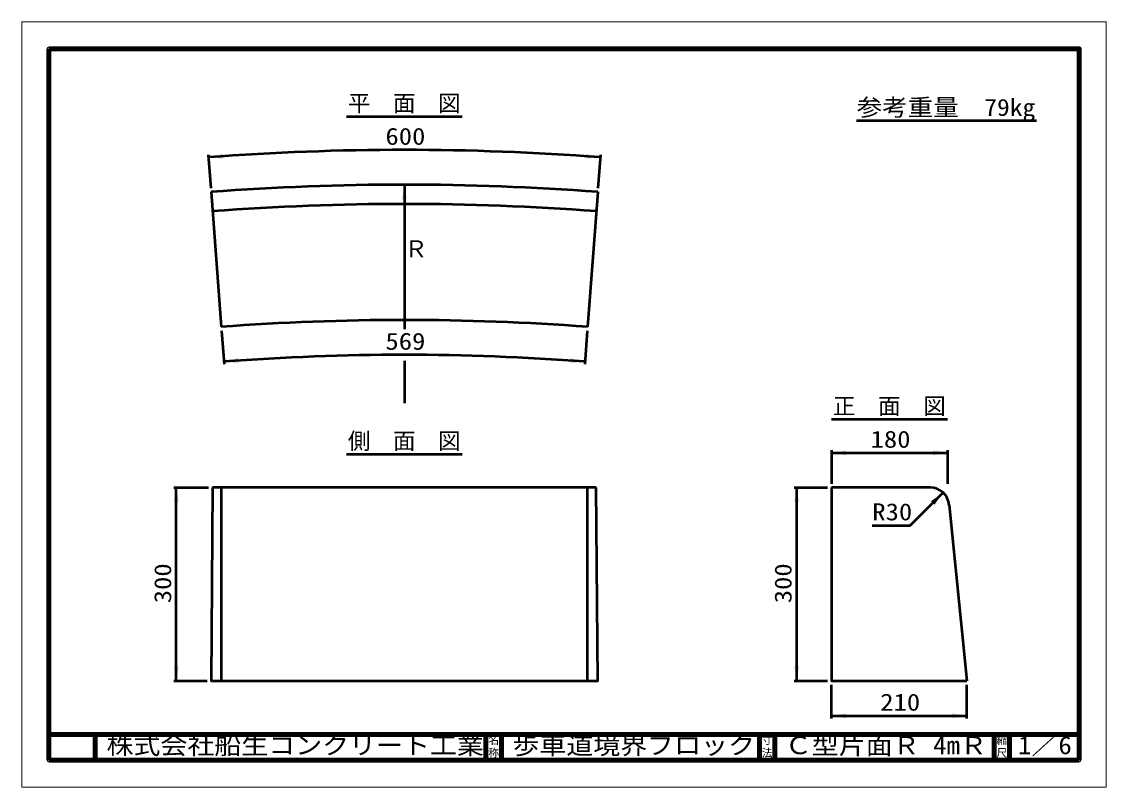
# Model space of a CAD drawing. Units: millimetres, scale not verified, with parts at other scales. Extents: x -2102 to 2102, y -1485 to 1485.
import ezdxf
from ezdxf.enums import TextEntityAlignment as Align

# ---------------------------------------------------------------- set-up
doc = ezdxf.new("R2010")
doc.units = ezdxf.units.MM
doc.header["$LTSCALE"] = 5
doc.layers.add('0-0_V-nasSTD', color=7, linetype='Continuous', lineweight=50)
doc.layers.add('0-1_0', color=7, linetype='Continuous', lineweight=50)
doc.styles.add('ＭＳ ゴシック', font='')
doc.styles.get('ＭＳ ゴシック').set_extended_font_data('MS Gothic')

msp = doc.modelspace()

# ---------------------------------------------------------------- linework, layer by layer
at = {"layer": '0-0_V-nasSTD', "lineweight": 100}
for p, q in [((-1997.5, 1380), (-1997.5, -1380)), ((-302.5, -1280), (-302.5, -1380)), ((-242.5, -1280), (-242.5, -1380)), ((757.5, -1280), (757.5, -1380)), ((817.5, -1280), (817.5, -1380)), ((1667.5, -1280), (1667.5, -1380)), ((1727.5, -1280), (1727.5, -1380)), ((-1997.5, -1380), (1997.5, -1380))]:
    msp.add_line(p, q, dxfattribs=at)
at = {"layer": '0-0_V-nasSTD'}
for p, q in [((-1378.912, 968.981), (-1369.171, 839.346)), ((141.412, 968.981), (131.671, 839.346)), ((-618.75, 852.5), (-618.75, 292.5)), ((-1368.047, 824.388), (-1328.709, 300.864)), ((130.547, 824.388), (91.209, 300.864)), ((-1327.585, 285.906), (-1317.844, 156.272)), ((90.085, 285.906), (80.344, 156.272)), ((-618.75, 170), (-618.75, 5)), ((1037.053, -177.5), (1037.053, -307.5)), ((1037.053, -187.5), (1487.053, -187.5)), ((1487.053, -177.5), (1487.053, -307.5)), ((-1513.047, -322.5), (-1378.047, -322.5)), ((-1503.047, -1072.5), (-1503.047, -322.5)), ((124.927, -322.5), (-1362.427, -322.5)), ((-1328.709, -322.5), (-1328.709, -1072.5)), ((91.209, -1072.5), (91.209, -322.5)), ((892.053, -322.5), (1022.053, -322.5)), ((902.053, -1072.5), (902.053, -322.5)), ((1419.179, -322.5), (1037.053, -322.5)), ((1342.225, -469.17), (1469.504, -341.891)), ((1493.807, -390.037), (1562.053, -1072.5)), ((1195.225, -469.17), (1342.225, -469.17)), ((-1513.047, -1072.5), (-1383.047, -1072.5)), ((892.053, -1072.5), (1022.053, -1072.5)), ((1037.053, -1217.5), (1037.053, -1087.5)), ((1562.053, -1217.5), (1562.053, -1087.5)), ((1037.053, -1207.5), (1562.053, -1207.5))]:
    msp.add_line(p, q, dxfattribs=at)
at = {"layer": '0-0_V-nasSTD', "lineweight": 18}
for points in [[(-2102.5, -1485), (-2102.5, 1485), (2102.5, 1485), (2102.5, -1485)], [(-2002.5, -1385), (-2002.5, 1385), (2002.5, 1385), (2002.5, -1385)]]:
    msp.add_lwpolyline(points, close=True, dxfattribs=at)
at = {"layer": '0-0_V-nasSTD', "lineweight": 100}
msp.add_lwpolyline([(1997.5, -1380), (1997.5, 1380), (-1997.5, 1380)], dxfattribs=at)
at = {"layer": '0-0_V-nasSTD'}
for points in [[(-1362.427, -322.5), (-1368.047, -1072.5), (130.547, -1072.5), (124.927, -322.5)], [(1037.053, -322.5), (1037.053, -1072.5), (1562.053, -1072.5)]]:
    msp.add_lwpolyline(points, dxfattribs=at)
for centre, radius, start, end in [((-618.75, -9147.5), 10135, 85.70282, 94.29718), ((-618.75, -9147.5), 10000, 85.70282, 94.29718), ((-618.75, -9147.5), 9925, 85.70282, 94.29718), ((-618.75, -9147.5), 9475, 85.70282, 94.29718), ((-618.75, -9147.5), 9340, 85.70282, 94.29718), ((1419.179, -397.5), 75, 5.71059, 90)]:
    msp.add_arc(centre, radius, start, end, dxfattribs=at)
for points in [[(-1378.163, 959.009), (-1322.736, 972.418), (-1321.383, 953.717)], [(83.883, 953.717), (85.236, 972.418), (140.663, 959.009)], [(-628.125, 796.25), (-618.75, 852.5), (-609.375, 796.25)], [(-1318.593, 166.244), (-1263.163, 179.64), (-1261.815, 160.939)], [(24.315, 160.939), (25.663, 179.64), (81.093, 166.244)], [(1037.053, -187.5), (1093.303, -196.875), (1093.303, -178.125)], [(1430.803, -196.875), (1430.803, -178.125), (1487.053, -187.5)], [(-1512.422, -378.75), (-1503.047, -322.5), (-1493.672, -378.75)], [(892.678, -378.75), (902.053, -322.5), (911.428, -378.75)], [(1423.101, -375.037), (1436.359, -388.295), (1469.504, -341.891)], [(-1512.422, -1016.25), (-1503.047, -1072.5), (-1493.672, -1016.25)], [(892.678, -1016.25), (902.053, -1072.5), (911.428, -1016.25)], [(1037.053, -1207.5), (1093.303, -1216.875), (1093.303, -1198.125)], [(1505.803, -1216.875), (1505.803, -1198.125), (1562.053, -1207.5)]]:
    msp.add_solid(points, dxfattribs=at)
at = {"layer": '0-1_0'}
for p, q in [((-843.125, 1117.5), (-394.375, 1117.5)), ((1832.5, 1099.806), (1134.5, 1099.806)), ((1037.678, -57.5), (1486.428, -57.5)), ((-843.125, -192.5), (-394.375, -192.5))]:
    msp.add_line(p, q, dxfattribs=at)
at = {"layer": '0-1_0', "lineweight": 100}
for p, q in [((-1997.5, -1280), (1997.5, -1280)), ((-1817.5, -1280), (-1817.5, -1380))]:
    msp.add_line(p, q, dxfattribs=at)

# ---------------------------------------------------------------- texts
at = {"layer": '0-0_V-nasSTD', "style": 'ＭＳ ゴシック'}
for s, height, p in [('平\u3000面\u3000図', 64.15, (-838.125, 1117.5)), ('Ｒ', 65.98, (-618.75, 551.25)), ('正\u3000面\u3000図', 64.15, (1042.678, -57.5)), ('側\u3000面\u3000図', 64.15, (-838.125, -192.5)), ('名', 30.79, (-293.518, -1326.001)), ('寸', 30.79, (766.482, -1326.001)), ('縮', 30.79, (1676.482, -1326.001)), ('称', 30.79, (-293.524, -1375.99)), ('法', 30.79, (766.476, -1375.99)), ('尺', 30.79, (1676.476, -1375.99))]:
    msp.add_text(s, height=height, dxfattribs=at).set_placement(p, align=Align.BOTTOM_LEFT)
for s, height, width, p in [('参考重量\u300079kg', 65.98, 1.1, (1134.5, 1099.806)), ('600', 65.98, 1.15, (-692.25, 987.5)), ('569', 65.98, 1.15, (-692.25, 192.5)), ('180', 65.98, 1.15, (1188.553, -187.5)), ('R30', 65.98, 1.15, (1195.225, -469.17)), ('210', 65.98, 1.15, (1226.053, -1207.5)), ('株式会社船生コンクリート工業', 69.65, 1.1, (-1773.75, -1377.5)), ('歩車道境界ブロック', 69.65, 1.1, (-200, -1377.5)), ('Ｃ型片面Ｒ 4mＲ', 69.65, 1.1, (856.25, -1377.5)), ('1／6', 69.65, 1.1, (1760, -1377.418))]:
    msp.add_text(s, height=height, dxfattribs=dict(at, width=width)).set_placement(p, align=Align.BOTTOM_LEFT)
at = {"layer": '0-0_V-nasSTD', "style": 'ＭＳ ゴシック', "width": 1.15}
for p in [(-1503.047, -771), (902.053, -771)]:
    msp.add_text('300', height=65.98, rotation=90, dxfattribs=at).set_placement(p, align=Align.BOTTOM_LEFT)

doc.saveas('drawing.dxf')
